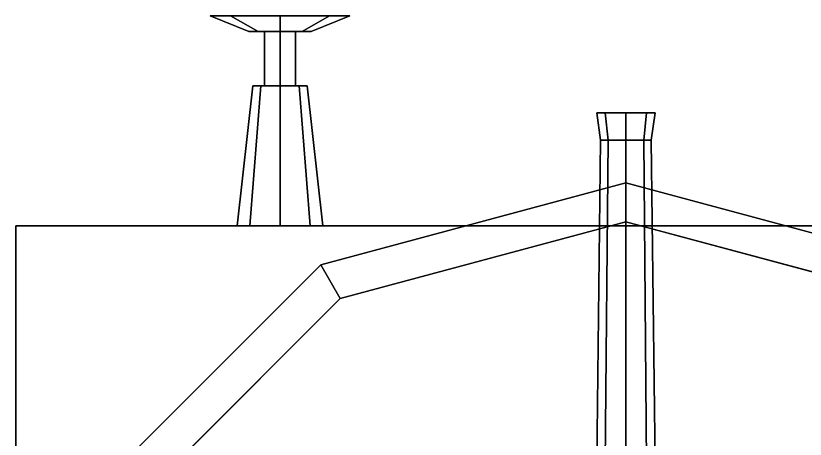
# Model space of a CAD drawing. Extents: x -1.8 to 1.8, y -6.4 to 6.5.
# Drawn here: x -1.57 to 0.461, y 5.451 to 6.54 of the extents above; entities that cross this region are included whole.
import ezdxf

# ---------------------------------------------------------------- set-up
doc = ezdxf.new("R2010")
doc.units = 0
doc.layers.get('0').update_dxf_attribs({"linetype": 'CONTINUOUS'})
for name, color, linetype in [('BUFFER', 1, 'CONTINUOUS'), ('GUN', 1, 'CONTINUOUS'), ('TMP', 6, 'CONTINUOUS')]:
    doc.layers.add(name, color=color, linetype=linetype)

msp = doc.modelspace()

# ---------------------------------------------------------------- linework, layer by layer
for points in [[(0, 6.11, 1.16), (-0.785, 5.8997, 1.16), (-0.785, 5.8997, 2.62), (0, 6.11, 2.62)], [(0, 6.11, 2.62), (-0.785, 5.8997, 2.62), (-0.735, 5.8131, 2.66), (0, 6.01, 2.66)], [(0.785, 5.8997, 1.16), (0, 6.11, 1.16), (0, 6.11, 2.62), (0.785, 5.8997, 2.62)], [(0.785, 5.8997, 2.62), (0, 6.11, 2.62), (0, 6.01, 2.66), (0.735, 5.8131, 2.66)], [(1.57, 6, 1.16), (1.57, 6, 0.9), (-1.57, 6, 0.9), (-1.57, 6, 1.16)], [(-1.57, 6, 1.16), (-1.57, 4.54, 1.16), (1.57, 4.54, 1.16), (1.57, 6, 1.16)], [(-1.57, 6, 0.9), (-1.57, 3.74, 0.9), (-1.57, 3.74, 1.16), (-1.57, 6, 1.16)], [(0, 6.01, 2.66), (-0.735, 5.8131, 2.66), (-0.735, 5.8131, 1.16), (0, 6.01, 1.16)], [(0.735, 5.8131, 2.66), (0, 6.01, 2.66), (0, 6.01, 1.16), (0.735, 5.8131, 1.16)], [(-0.785, 5.8997, 1.16), (-1.3597, 5.325, 1.16), (-1.3597, 5.325, 2.62), (-0.785, 5.8997, 2.62)], [(-0.785, 5.8997, 2.62), (-1.3597, 5.325, 2.62), (-1.2731, 5.275, 2.66), (-0.735, 5.8131, 2.66)], [(-0.735, 5.8131, 2.66), (-1.2731, 5.275, 2.66), (-1.2731, 5.275, 1.16), (-0.735, 5.8131, 1.16)]]:
    msp.add_3dface(points)
at = {"layer": 'BUFFER'}
for points in [[(-0.97, 6.5, 1.05), (-0.9466, 6.5, 1.1066), (-1.0173, 6.54, 1.1773), (-1.07, 6.54, 1.05)], [(-0.9466, 6.5, 0.9934), (-0.97, 6.5, 1.05), (-1.07, 6.54, 1.05), (-1.0173, 6.54, 0.9227)], [(-1.0173, 6.54, 1.1773), (-0.89, 6.54, 0.87), (-1.0173, 6.54, 0.9227), (-1.07, 6.54, 1.05)], [(-0.9466, 6.5, 1.1066), (-0.89, 6.5, 1.13), (-0.89, 6.54, 1.23), (-1.0173, 6.54, 1.1773)], [(-0.89, 6.54, 1.23), (-0.7627, 6.54, 0.9227), (-0.89, 6.54, 0.87), (-1.0173, 6.54, 1.1773)], [(-0.89, 6.5, 0.97), (-0.9466, 6.5, 0.9934), (-1.0173, 6.54, 0.9227), (-0.89, 6.54, 0.87)], [(-0.89, 6.5, 1.13), (-0.8334, 6.5, 1.1066), (-0.7627, 6.54, 1.1773), (-0.89, 6.54, 1.23)], [(-0.7627, 6.54, 1.1773), (-0.71, 6.54, 1.05), (-0.7627, 6.54, 0.9227), (-0.89, 6.54, 1.23)], [(-0.8334, 6.5, 0.9934), (-0.89, 6.5, 0.97), (-0.89, 6.54, 0.87), (-0.7627, 6.54, 0.9227)], [(-0.8334, 6.5, 1.1066), (-0.81, 6.5, 1.05), (-0.71, 6.54, 1.05), (-0.7627, 6.54, 1.1773)], [(-0.81, 6.5, 1.05), (-0.8334, 6.5, 0.9934), (-0.7627, 6.54, 0.9227), (-0.71, 6.54, 1.05)], [(-0.89, 6.5, 0.97), (-0.9466, 6.5, 1.1066), (-0.97, 6.5, 1.05), (-0.9466, 6.5, 0.9934)], [(-0.8334, 6.5, 0.9934), (-0.89, 6.5, 1.13), (-0.9466, 6.5, 1.1066), (-0.89, 6.5, 0.97)], [(-0.89, 6.5, 1.09), (-0.93, 6.5, 1.05), (-0.93, 6.36, 1.05), (-0.89, 6.36, 1.09)], [(-0.93, 6.5, 1.05), (-0.89, 6.5, 1.01), (-0.89, 6.36, 1.01), (-0.93, 6.36, 1.05)], [(-0.81, 6.5, 1.05), (-0.8334, 6.5, 1.1066), (-0.89, 6.5, 1.13), (-0.8334, 6.5, 0.9934)], [(-0.85, 6.5, 1.05), (-0.89, 6.5, 1.09), (-0.89, 6.36, 1.09), (-0.85, 6.36, 1.05)], [(-0.89, 6.5, 1.01), (-0.85, 6.5, 1.05), (-0.85, 6.36, 1.05), (-0.89, 6.36, 1.01)], [(-1, 6, 1.05), (-0.9678, 6, 1.1278), (-0.9395, 6.36, 1.0995), (-0.96, 6.36, 1.05)], [(-0.9678, 6, 0.9722), (-1, 6, 1.05), (-0.96, 6.36, 1.05), (-0.9395, 6.36, 1.0005)], [(-0.9678, 6, 1.1278), (-0.89, 6, 1.16), (-0.89, 6.36, 1.12), (-0.9395, 6.36, 1.0995)], [(-0.89, 6, 0.94), (-0.9678, 6, 0.9722), (-0.9395, 6.36, 1.0005), (-0.89, 6.36, 0.98)], [(-0.96, 6.36, 1.05), (-0.9395, 6.36, 1.0995), (-0.89, 6.36, 1.12), (-0.9395, 6.36, 1.0005)], [(-0.9395, 6.36, 1.0005), (-0.89, 6.36, 1.12), (-0.8405, 6.36, 1.0995), (-0.89, 6.36, 0.98)], [(-0.89, 6, 1.16), (-0.8122, 6, 1.1278), (-0.8405, 6.36, 1.0995), (-0.89, 6.36, 1.12)], [(-0.8122, 6, 0.9722), (-0.89, 6, 0.94), (-0.89, 6.36, 0.98), (-0.8405, 6.36, 1.0005)], [(-0.89, 6.36, 0.98), (-0.8405, 6.36, 1.0995), (-0.82, 6.36, 1.05), (-0.8405, 6.36, 1.0005)], [(-0.8122, 6, 1.1278), (-0.78, 6, 1.05), (-0.82, 6.36, 1.05), (-0.8405, 6.36, 1.0995)], [(-0.78, 6, 1.05), (-0.8122, 6, 0.9722), (-0.8405, 6.36, 1.0005), (-0.82, 6.36, 1.05)]]:
    msp.add_3dface(points, dxfattribs=at)
at = {"layer": 'GUN'}
for points in [[(0.075, 6.29, 2.82), (-0.053, 6.29, 2.767), (-0.075, 6.29, 2.82), (0.053, 6.29, 2.873)], [(0.053, 6.29, 2.873), (-0.075, 6.29, 2.82), (-0.053, 6.29, 2.873), (0, 6.29, 2.895)], [(-0.075, 6.29, 2.82), (-0.053, 6.29, 2.767), (-0.046, 6.22, 2.774), (-0.065, 6.22, 2.82)], [(-0.053, 6.29, 2.873), (-0.075, 6.29, 2.82), (-0.065, 6.22, 2.82), (-0.046, 6.22, 2.866)], [(0.053, 6.29, 2.767), (0, 6.29, 2.745), (-0.053, 6.29, 2.767), (0.075, 6.29, 2.82)], [(-0.053, 6.29, 2.767), (0, 6.29, 2.745), (0, 6.22, 2.755), (-0.046, 6.22, 2.774)], [(0, 6.29, 2.895), (-0.053, 6.29, 2.873), (-0.046, 6.22, 2.866), (0, 6.22, 2.885)], [(0, 6.29, 2.745), (0.053, 6.29, 2.767), (0.046, 6.22, 2.774), (0, 6.22, 2.755)], [(0.053, 6.29, 2.873), (0, 6.29, 2.895), (0, 6.22, 2.885), (0.046, 6.22, 2.866)], [(0.053, 6.29, 2.767), (0.075, 6.29, 2.82), (0.065, 6.22, 2.82), (0.046, 6.22, 2.774)], [(0.075, 6.29, 2.82), (0.053, 6.29, 2.873), (0.046, 6.22, 2.866), (0.065, 6.22, 2.82)], [(-0.075, 5.39, 2.82), (-0.053, 5.39, 2.873), (-0.046, 6.22, 2.866), (-0.065, 6.22, 2.82)], [(-0.053, 5.39, 2.767), (-0.075, 5.39, 2.82), (-0.065, 6.22, 2.82), (-0.046, 6.22, 2.774)], [(-0.053, 5.39, 2.873), (0, 5.39, 2.895), (0, 6.22, 2.885), (-0.046, 6.22, 2.866)], [(0, 5.39, 2.745), (-0.053, 5.39, 2.767), (-0.046, 6.22, 2.774), (0, 6.22, 2.755)], [(0, 5.39, 2.895), (0.053, 5.39, 2.873), (0.046, 6.22, 2.866), (0, 6.22, 2.885)], [(0.053, 5.39, 2.767), (0, 5.39, 2.745), (0, 6.22, 2.755), (0.046, 6.22, 2.774)], [(0.053, 5.39, 2.873), (0.075, 5.39, 2.82), (0.065, 6.22, 2.82), (0.046, 6.22, 2.866)], [(0.075, 5.39, 2.82), (0.053, 5.39, 2.767), (0.046, 6.22, 2.774), (0.065, 6.22, 2.82)]]:
    msp.add_3dface(points, dxfattribs=at)
at = {"layer": 'TMP'}
for p, q in [((0, 6.01, 1.16), (-0.735, 5.8131, 1.16)), ((0.735, 5.8131, 1.16), (0, 6.01, 1.16)), ((-0.735, 5.8131, 1.16), (-1.2731, 5.275, 1.16))]:
    msp.add_line(p, q, dxfattribs=at)

doc.saveas('drawing.dxf')
